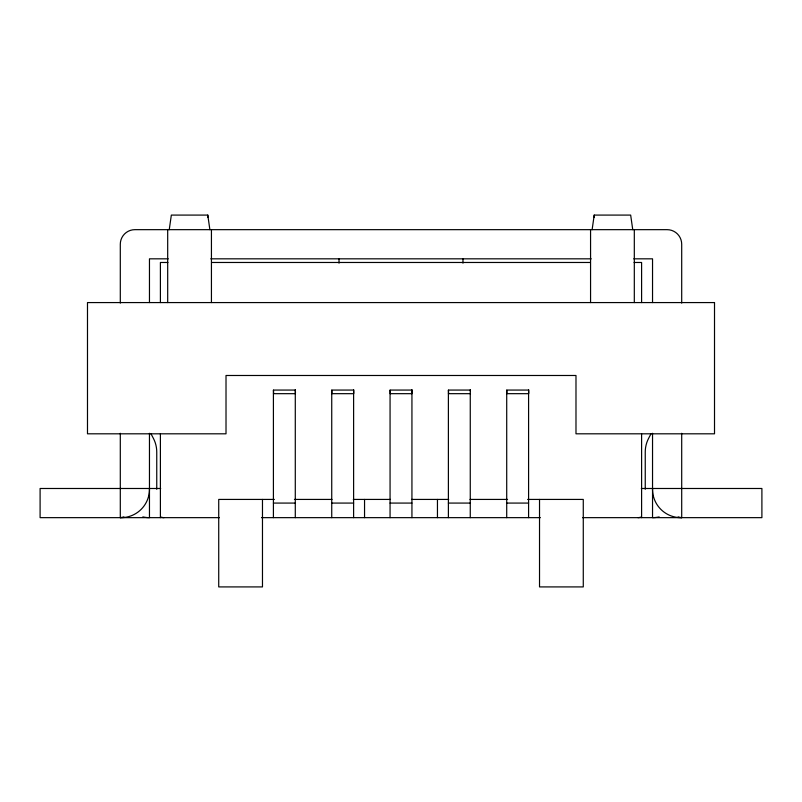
<?xml version="1.0" encoding="UTF-8"?>
<svg xmlns="http://www.w3.org/2000/svg" width="802" height="802" viewBox="0 0 802 802"><rect width="100%" height="100%" fill="white"/><g stroke="black" fill="none" stroke-linecap="round" stroke-linejoin="round"><path stroke-width="1.2" d="M169.252 229.663L171.337 215.086L207.788 215.086L209.873 229.663M592.127 229.663L594.212 215.086L630.663 215.086L632.748 229.663M650.963 433.872L648.638 438.293A29.504 29.504 0 0 0 645.249 452.037L645.249 489.27M168.24 258.825L149.463 258.825L149.463 302.575M210.786 258.825L591.214 258.825M633.76 258.825L652.537 258.825L652.537 302.575M167.919 262.475L160.4 262.475L160.4 302.575M211.778 262.475L590.222 262.475M634.081 262.475L641.6 262.475L641.6 302.575M160.711 488.488L40.1 488.488L40.1 517.651L219.457 517.651M641.289 488.488L761.9 488.488L761.9 517.651L582.543 517.651M274.404 499.425L218.725 499.425L218.725 586.914L262.475 586.914L262.475 499.425M294.434 499.425L331.998 499.425M353.281 499.425L390.494 499.425M411.506 499.425L448.719 499.425M470.002 499.425L507.566 499.425M527.596 499.425L583.275 499.425L583.275 586.914L539.525 586.914L539.525 499.425M273.412 503.075L295.286 503.075M331.737 503.075L353.612 503.075M390.063 503.075L411.937 503.075M448.388 503.075L470.263 503.075M506.714 503.075L528.588 503.075M261.482 517.651L540.358 517.651M151.037 433.872L153.362 438.293A29.504 29.504 0 0 1 156.751 452.037L156.751 489.27M681.7 303.086L681.7 244.249A14.586 14.586 0 0 0 667.114 229.663L134.886 229.663A14.586 14.586 0 0 0 120.3 244.249L120.3 303.086M681.7 433.291L681.7 517.651A35.007 35.007 0 0 1 678.101 516.899M652.537 433.291L652.537 517.651A29.163 29.163 0 0 0 659.164 516.889M641.6 433.842L641.6 517.651M634.312 229.663L634.312 302.575M594.212 215.086L594.212 217.512M590.563 229.663L590.563 302.575M528.588 517.651L528.588 390.063L506.714 390.063L506.714 517.651M470.263 517.651L470.263 390.063L448.388 390.063L448.388 517.651M462.975 258.825L462.975 263.156M437.451 499.425L437.451 517.651M411.937 517.651L411.937 390.063L390.063 390.063L390.063 517.651M364.549 499.425L364.549 517.651M353.612 517.651L353.612 390.063L331.737 390.063L331.737 517.651M339.025 258.825L339.025 263.156M295.286 517.651L295.286 390.063L273.412 390.063L273.412 517.651M211.437 229.663L211.437 302.575M207.788 215.086L207.788 217.512M167.688 229.663L167.688 302.575M160.4 433.842L160.4 517.651M149.463 433.291L149.463 517.651A29.163 29.163 0 0 1 142.836 516.889M120.3 433.291L120.3 517.651A35.007 35.007 0 0 0 123.899 516.899M506.774 390.203A18.867 0.972 81.6 0 1 506.774 393.672L528.628 393.682A22.085 1.133 81.6 0 0 528.628 389.632M390.123 390.203A18.867 0.972 81.6 0 1 390.123 393.672L411.977 393.682A22.085 1.133 81.6 0 0 411.977 389.632M448.448 390.203A18.867 0.972 81.6 0 1 448.448 393.672L470.303 393.682A22.085 1.133 81.6 0 0 470.383 393.401M470.303 389.632A22.085 1.133 81.6 0 1 470.383 390.945M331.797 390.203A18.867 0.972 81.6 0 1 331.797 393.672L353.652 393.682A22.085 1.133 81.6 0 0 353.652 389.632M273.472 390.203A18.867 0.972 81.6 0 1 273.472 393.672L295.316 393.682A22.085 1.133 81.6 0 0 295.316 389.632M149.463 488.488A28.381 28.381 0 0 1 120.3 517.651M681.7 517.651A28.381 28.381 0 0 1 652.537 488.488M164.049 517.651A7.288 7.288 0 0 1 161.252 517.1M640.748 517.1A7.288 7.288 0 0 1 637.951 517.651M714.512 302.575L87.488 302.575L87.488 433.812L226.014 433.812L226.014 375.486L575.986 375.486L575.986 433.812L714.512 433.812L714.512 302.575"/></g></svg>
